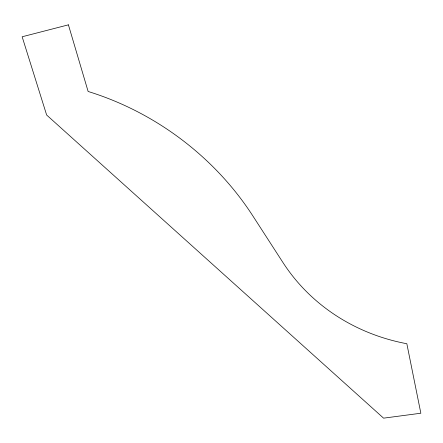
<?xml version="1.0" encoding="UTF-8"?>
<svg xmlns="http://www.w3.org/2000/svg" width="443" height="443" viewBox="0 0 443 443"><rect width="100%" height="100%" fill="white"/><g stroke="black" fill="none" stroke-linecap="round" stroke-linejoin="round"><path stroke-width="0.66" d="M68.416 24.841L22.15 36.769L46.642 115.019L383.583 418.159L420.85 413.225L406.835 343.729A200.236 185.844 -18.8 0 1 282.983 262.566L252.792 215.835A262.561 223.46 35.3 0 0 88.129 91.479L68.416 24.841"/></g></svg>
